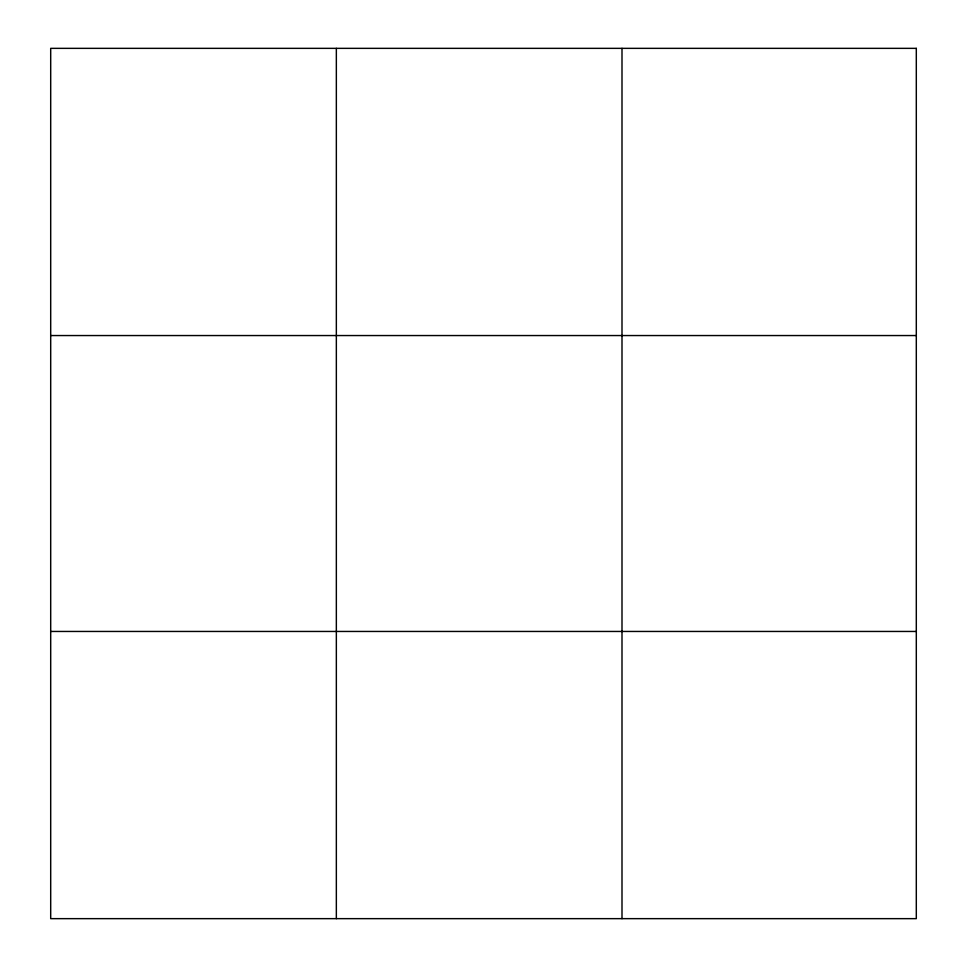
<?xml version="1.0" encoding="UTF-8"?>
<svg xmlns="http://www.w3.org/2000/svg" width="967" height="967" viewBox="0 0 967 967"><rect width="100%" height="100%" fill="white"/><g stroke="black" fill="none" stroke-linecap="round" stroke-linejoin="round"><path stroke-width="1.45" d="M336.347 48.35L336.347 918.65M621.999 48.35L621.999 918.65M50.695 335.549L916.305 335.549M50.695 631.451L916.305 631.451M916.305 48.35L916.305 918.65L50.695 918.65L50.695 48.35L916.305 48.35"/></g></svg>
